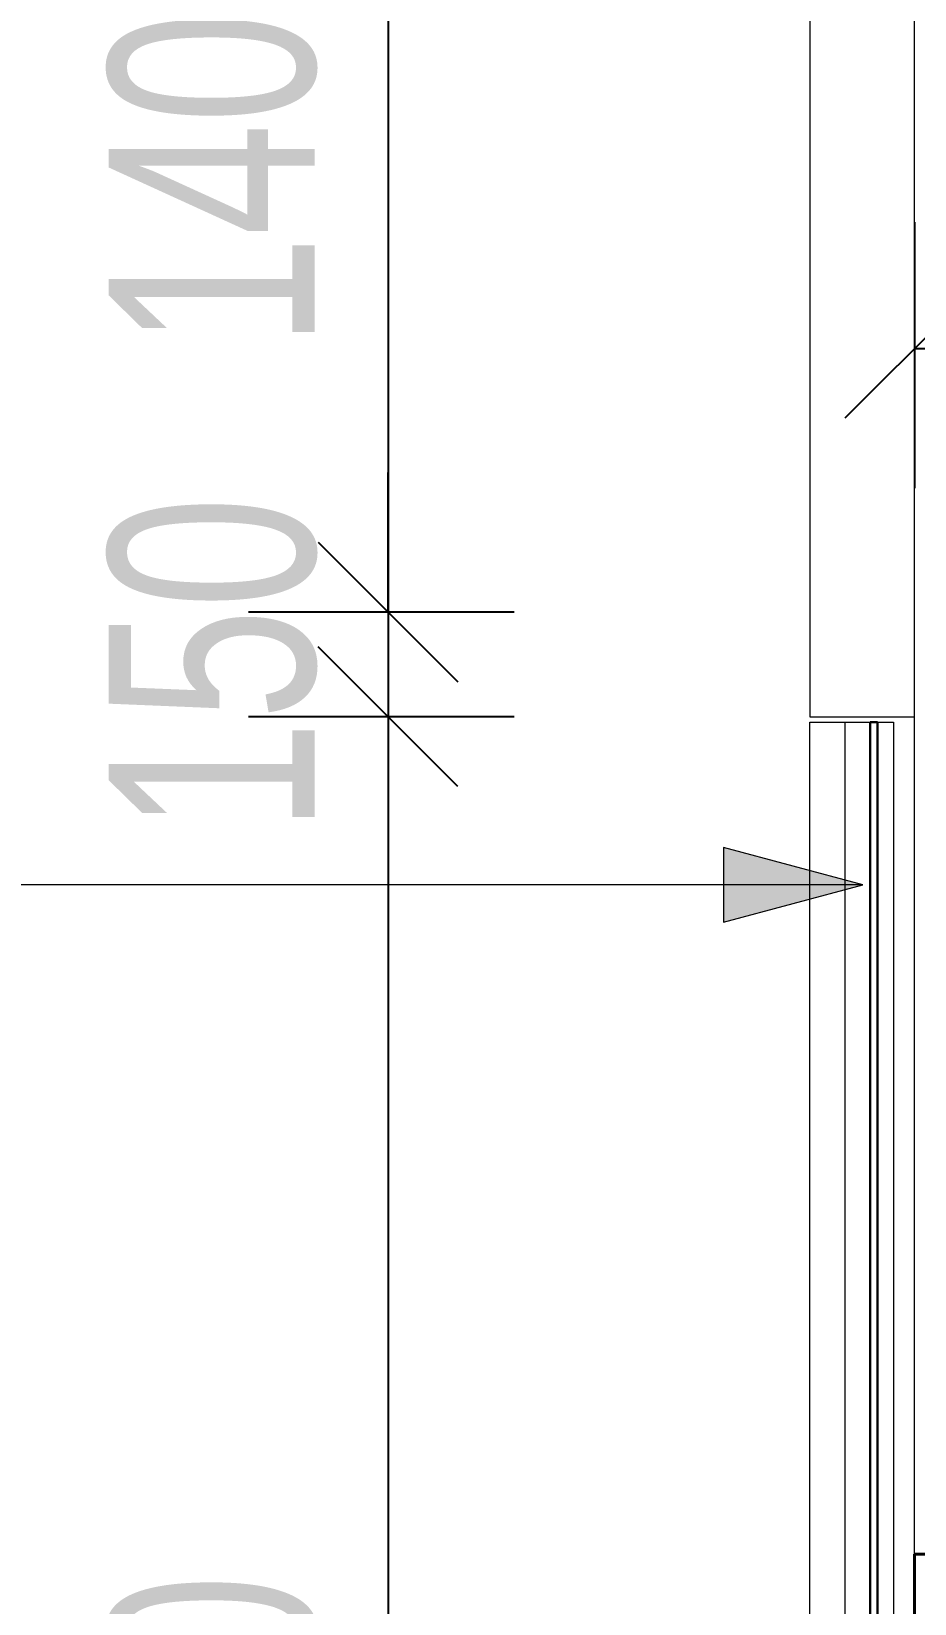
# Model space of a CAD drawing. Header units: millimetres. Extents: x 12827 to 109288, y -12264 to 68487.
# Drawn here: x 36524 to 37789, y 35937 to 38189 of the extents above; entities that cross this region are included whole.
import ezdxf

# ---------------------------------------------------------------- set-up
doc = ezdxf.new("R2010")
doc.units = ezdxf.units.MM
for name, color, linetype, lineweight in [('A-ANNO-DIMS', 211, 'Continuous', 5), ('A-GLAZ-CWMG', 51, 'Continuous', 20), ('A-WALL', 113, 'Continuous', 20), ('G-ANNO-TEXT', 231, 'Continuous', 5)]:
    doc.layers.add(name, color=color, linetype=linetype, lineweight=lineweight)
doc.styles.add('Arial_1', font='arial.ttf', dxfattribs={"width": 0.7, "height": 295.05988})
doc.dimstyles.new('Linear_-_1_5mm_Arial', dxfattribs={"dimscale": 304.8, "dimtxt": 300, "dimasz": 0.656168, "dimexe": 0.656168, "dimexo": 0.0625, "dimgap": 0.328084, "dimtad": 1, "dimdec": 0, "dimzin": 0, "dimdsep": 46, "dimtxsty": 'Arial_1', "dimblk1": 'OBLIQUE', "dimblk2": 'OBLIQUE', "dimsah": 1, "dimcen": 0.09, "dimadec": 0, "dimazin": 0, "dimtfac": 1, "dimtdec": 4, "dimtix": 1, "dimtmove": 0, "dimatfit": 3, "dimfxl": 0.656168, "dimfxlon": 1, "dimtvp": 1, "dimtolj": 1, "dimtzin": 0, "dimarcsym": 2})

# ---------------------------------------------------------------- blocks, each defined once
blk = doc.blocks.new('Rectangular Mullion - EW3b-16434438-Copy of 2_F')
at = {"layer": 'A-GLAZ-CWMG'}
for p, q in [((37639.2, 37199.5), (37689.2, 37199.5)), ((37639.2, 34115.5), (37639.2, 37199.5)), ((37689.2, 37199.5), (37725.6, 37199.5)), ((37689.2, 37199.5), (37689.2, 34115.5)), ((37736.2, 37199.5), (37759.2, 37199.5)), ((37759.2, 37199.5), (37759.2, 34115.5))]:
    blk.add_line(p, q, dxfattribs=at)
blk = doc.blocks.new('Rectangular Mullion - EW3b-V16-Copy of 2_F')
at = {"layer": 'A-GLAZ-CWMG', "lineweight": 30}
for p, q in [((37736.2, 37199.5), (37725.6, 37199.5)), ((37725.6, 37199.5), (37725.6, 34115.5)), ((37736.2, 34115.5), (37736.2, 37199.5))]:
    blk.add_line(p, q, dxfattribs=at)
blk = doc.blocks.new('_Oblique')
at = {"color": 0, "linetype": 'ByBlock', "lineweight": -2}
blk.add_line((-0.5, -0.5), (0.5, 0.5), dxfattribs=at)
blk = doc.blocks.new('DIMBLOCK37-Copy of 2_F')
at = {"layer": 'A-ANNO-DIMS', "color": 0, "lineweight": -2, "transparency": 16777216}
for p, q in [((37215.7, 38757.5), (36834.8, 38757.5)), ((37034.8, 38757.5), (37034.8, 37357.5)), ((37215.7, 37357.5), (36834.8, 37357.5))]:
    blk.add_line(p, q, dxfattribs=at)
at = {"layer": 'Defpoints', "color": 0, "transparency": 16777216}
for p in [(37234.8, 38757.5), (37034.8, 37357.5), (37234.8, 37357.5)]:
    blk.add_point(p, dxfattribs=at)
at = {"layer": 'A-ANNO-DIMS', "color": 0, "lineweight": -2, "transparency": 16777216, "xscale": 200, "yscale": 200, "zscale": 200}
for p, rotation in [((37034.8, 38757.5), 90), ((37034.8, 37357.5), 270)]:
    blk.add_blockref('_Oblique', p, dxfattribs=dict(at, rotation=rotation))
at = {"layer": 'A-ANNO-DIMS', "color": 0, "transparency": 16777216, "insert": (36784.1, 38057.5), "char_height": 295.06, "width": 753.231, "attachment_point": 5, "rotation": 90, "style": 'Arial_1'}
blk.add_mtext('\\A1;1400', dxfattribs=at)
blk = doc.blocks.new('DIMBLOCK38-Copy of 2_F')
at = {"layer": 'A-ANNO-DIMS', "color": 0, "lineweight": -2, "transparency": 16777216}
for p, q in [((37034.8, 37357.5), (37034.8, 37557.5)), ((37215.7, 37357.5), (36834.8, 37357.5)), ((37034.8, 37357.5), (37034.8, 37207.5)), ((37215.7, 37207.5), (36834.8, 37207.5)), ((37034.8, 37207.5), (37034.8, 37007.5))]:
    blk.add_line(p, q, dxfattribs=at)
at = {"layer": 'Defpoints', "color": 0, "transparency": 16777216}
for p in [(37234.8, 37357.5), (37034.8, 37207.5), (37234.8, 37207.5)]:
    blk.add_point(p, dxfattribs=at)
at = {"layer": 'A-ANNO-DIMS', "color": 0, "lineweight": -2, "transparency": 16777216, "xscale": 200, "yscale": 200, "zscale": 200}
for p, rotation in [((37034.8, 37357.5), 270), ((37034.8, 37207.5), 90)]:
    blk.add_blockref('_Oblique', p, dxfattribs=dict(at, rotation=rotation))
at = {"layer": 'A-ANNO-DIMS', "color": 0, "transparency": 16777216, "insert": (36784.1, 37282.5), "char_height": 295.06, "width": 564.923, "attachment_point": 5, "rotation": 90, "style": 'Arial_1'}
blk.add_mtext('\\A1;150', dxfattribs=at)
blk = doc.blocks.new('DIMBLOCK39-Copy of 2_F')
at = {"layer": 'A-ANNO-DIMS', "color": 0, "lineweight": -2, "transparency": 16777216}
for p, q in [((37215.7, 37207.5), (36834.8, 37207.5)), ((37034.8, 37207.5), (37034.8, 34107.5)), ((37215.7, 34107.5), (36834.8, 34107.5))]:
    blk.add_line(p, q, dxfattribs=at)
at = {"layer": 'Defpoints', "color": 0, "transparency": 16777216}
for p in [(37234.8, 37207.5), (37034.8, 34107.5), (37234.8, 34107.5)]:
    blk.add_point(p, dxfattribs=at)
at = {"layer": 'A-ANNO-DIMS', "color": 0, "lineweight": -2, "transparency": 16777216, "xscale": 200, "yscale": 200, "zscale": 200}
for p, rotation in [((37034.8, 37207.5), 90), ((37034.8, 34107.5), 270)]:
    blk.add_blockref('_Oblique', p, dxfattribs=dict(at, rotation=rotation))
at = {"layer": 'A-ANNO-DIMS', "color": 0, "transparency": 16777216, "insert": (36784, 35657.5), "char_height": 295.06, "width": 753.231, "attachment_point": 5, "rotation": 90, "style": 'Arial_1'}
blk.add_mtext('\\A1;3100', dxfattribs=at)
blk = doc.blocks.new('DIMBLOCK134-Copy of 2_F')
at = {"layer": 'A-ANNO-DIMS', "color": 0, "lineweight": -2, "transparency": 16777216}
for p, q in [((37789.3, 37916.2), (37789.3, 37535.2)), ((38789.3, 37554.3), (38789.3, 37935.2)), ((37789.3, 37735.2), (38789.3, 37735.2))]:
    blk.add_line(p, q, dxfattribs=at)
at = {"layer": 'Defpoints', "color": 0, "transparency": 16777216}
for p in [(37789.3, 37935.2), (38789.3, 37735.2), (38789.3, 37535.2)]:
    blk.add_point(p, dxfattribs=at)
at = {"layer": 'A-ANNO-DIMS', "color": 0, "lineweight": -2, "transparency": 16777216, "xscale": 200, "yscale": 200, "zscale": 200, "rotation": 180}
blk.add_blockref('_Oblique', (37789.3, 37735.2), dxfattribs=at)
at = {"layer": 'A-ANNO-DIMS', "color": 0, "lineweight": -2, "transparency": 16777216, "xscale": 200, "yscale": 200, "zscale": 200}
blk.add_blockref('_Oblique', (38789.3, 37735.2), dxfattribs=at)
at = {"layer": 'A-ANNO-DIMS', "color": 0, "transparency": 16777216, "insert": (38289.3, 37985.9), "char_height": 295.06, "width": 753.231, "attachment_point": 5, "style": 'Arial_1'}
blk.add_mtext('\\A1;1000', dxfattribs=at)

msp = doc.modelspace()

# ---------------------------------------------------------------- hatches: boundary and pattern name
at = {"layer": 'G-ANNO-TEXT'}
msp.add_hatch(color=130, dxfattribs=at).paths.add_polyline_path([(37715.37054, 36966.68602), (37515.37054, 37020.27586), (37515.37054, 36913.09618)], flags=0)

# ---------------------------------------------------------------- linework, layer by layer
at = {"layer": 'A-WALL'}
for p, q in [((37639.29302, 45707.48546), (37639.29302, 37207.48546)), ((37789.29302, 37207.48546), (37789.29302, 45557.48547)), ((37639.29302, 37207.48546), (37789.29302, 37207.48546)), ((37789.29297, 36007.48546), (37789.29297, 37207.48546))]:
    msp.add_line(p, q, dxfattribs=at)
at = {"layer": 'A-WALL', "color": 250, "lineweight": 40}
for p, q in [((37789.29297, 36007.48546), (37789.29297, 33957.48546)), ((38789.29298, 36007.48546), (37789.29297, 36007.48546))]:
    msp.add_line(p, q, dxfattribs=at)
at = {"layer": 'G-ANNO-TEXT', "color": 130}
for p, q in [((37715.37054, 36966.68602), (37515.37054, 37020.27586)), ((37515.37054, 37020.27586), (37515.37054, 36913.09618)), ((37715.37054, 36966.68602), (33621.43309, 36966.68602)), ((37515.37054, 36913.09618), (37715.37054, 36966.68602))]:
    msp.add_line(p, q, dxfattribs=at)

# ---------------------------------------------------------------- block references
at = {"layer": 'A-GLAZ-CWMG'}
for name in ['Rectangular Mullion - EW3b-16434438-Copy of 2_F', 'Rectangular Mullion - EW3b-V16-Copy of 2_F']:
    msp.add_blockref(name, (0, 0), dxfattribs=at)

# ---------------------------------------------------------------- dimensions: what is measured, and where the dimension line sits
at = {"layer": 'A-ANNO-DIMS'}
for base, p1, p2, override, picture, middle in [((37034.79329, 37357.48546), (37234.79329, 38757.48546), (37234.79329, 37357.48546), {"dimpost": '<>', "dimfxl": 1400}, 'DIMBLOCK37-Copy of 2_F', (36784.14369, 38057.48546)), ((37034.79329, 37207.48546), (37234.79329, 37357.48546), (37234.79329, 37207.48546), {"dimpost": '<>', "dimfxl": 150}, 'DIMBLOCK38-Copy of 2_F', (36784.14369, 37282.48546)), ((37034.79329, 34107.48546), (37234.79329, 37207.48546), (37234.79329, 34107.48546), {"dimpost": '<>', "dimfxl": 3100}, 'DIMBLOCK39-Copy of 2_F', (36784.04305, 35657.48546))]:
    dim = msp.add_linear_dim(base=base, p1=p1, p2=p2, angle=90, dimstyle='Linear_-_1_5mm_Arial', override=override, dxfattribs=at)
    dim.commit()
    dim.dimension.update_dxf_attribs({"geometry": picture, "text_midpoint": middle})
dim = msp.add_linear_dim(base=(38789.29298, 37735.2174), p1=(37789.29302, 37935.2174), p2=(38789.29298, 37535.2174), dimstyle='Linear_-_1_5mm_Arial', override={"dimpost": '<>', "dimfxl": 1077.032921}, dxfattribs=at)
dim.commit()
dim.dimension.update_dxf_attribs({"geometry": 'DIMBLOCK134-Copy of 2_F', "text_midpoint": (38289.293, 37985.867)})

doc.saveas('drawing.dxf')
